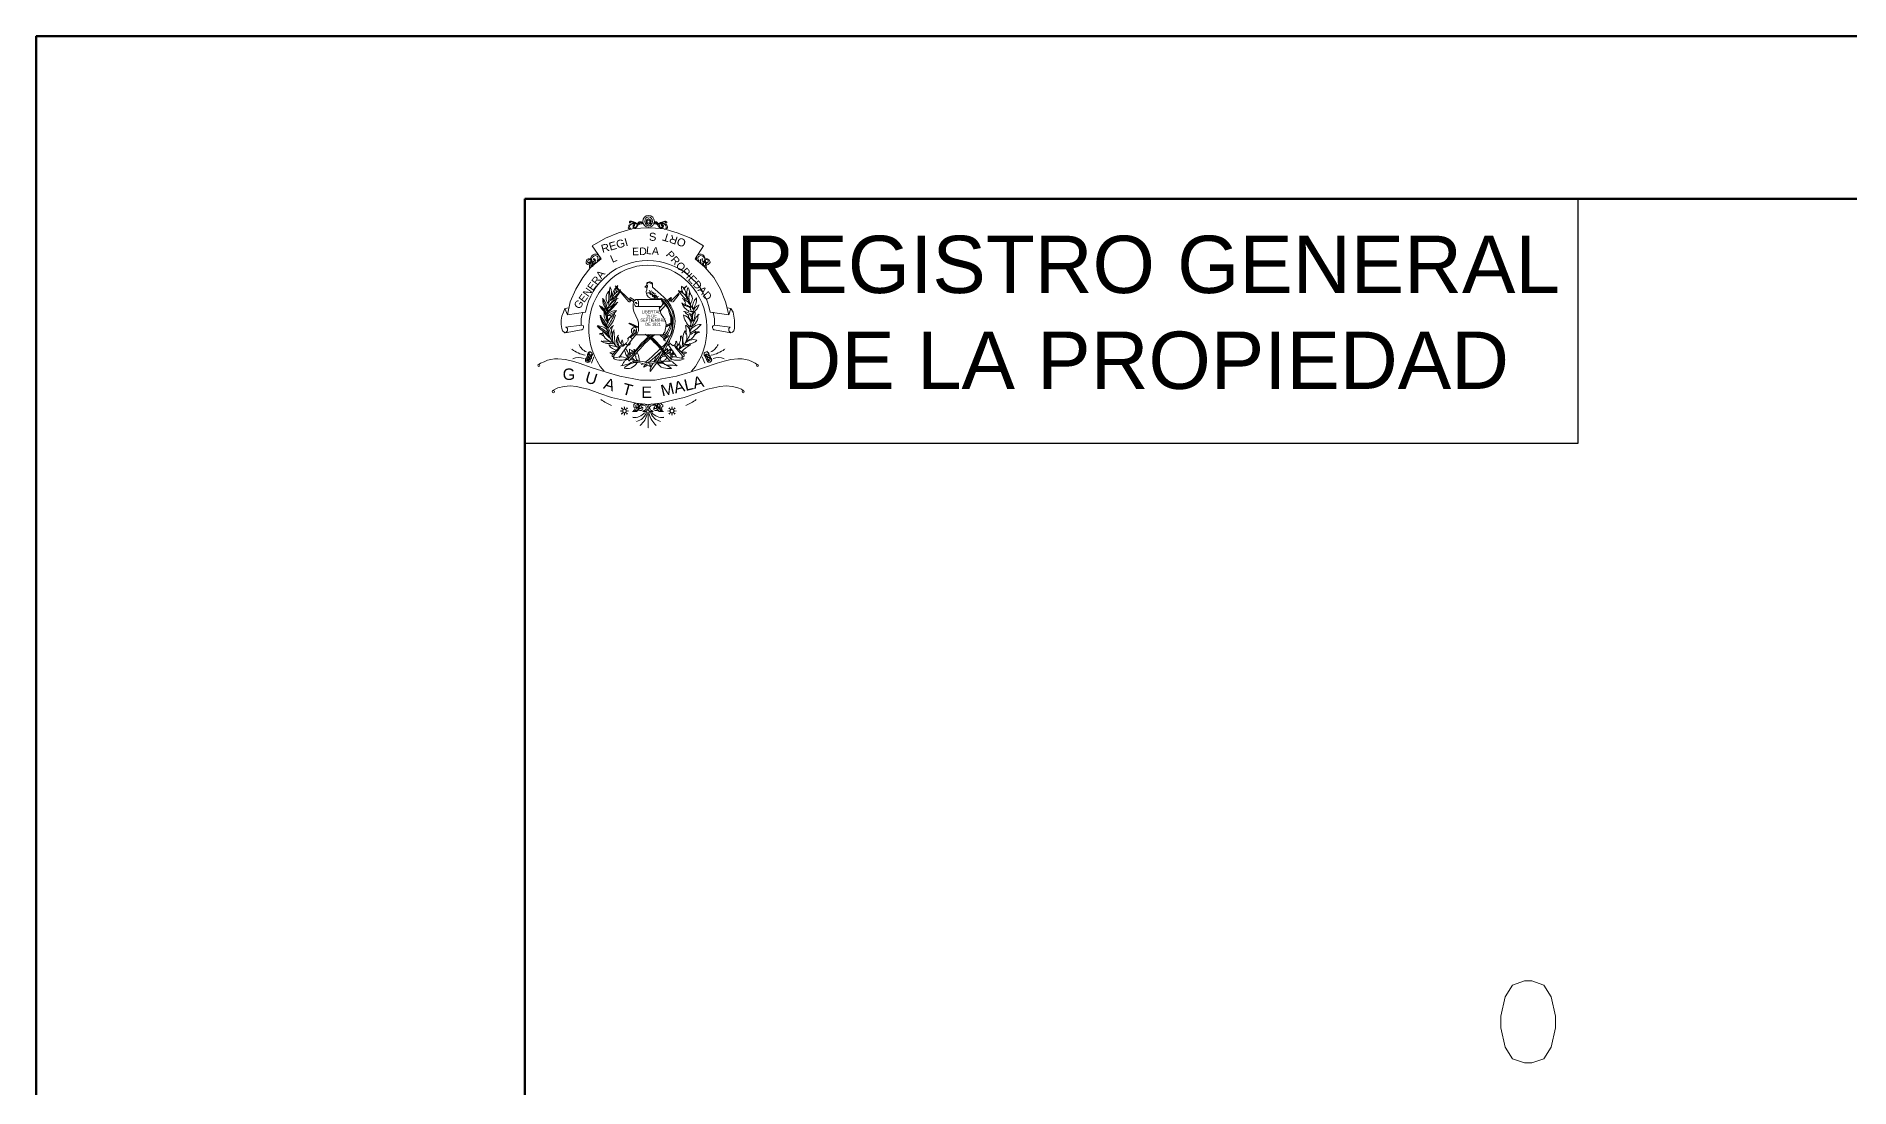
# Model space of a CAD drawing. Header units: millimetres. Extents: x 2402 to 2489, y 1845 to 1977.
# Drawn here: x 2402.28 to 2446.82, y 1950.76 to 1976.6 of the extents above; entities that cross this region are included whole.
import ezdxf

# ---------------------------------------------------------------- set-up
doc = ezdxf.new("R2010")
doc.units = ezdxf.units.MM
for name, color, linetype in [('PDF_0', 7, 'Continuous'), ('PDF_CVL_PUNTO_NUM', 7, 'Continuous'), ('PDF_FORMATO', 7, 'Continuous'), ('PDF_Text', 7, 'Continuous')]:
    doc.layers.add(name, color=color, linetype=linetype)
doc.styles.add('PDF Arial-BoldMT', font='arial.ttf')
doc.styles.add('PDF ArialMT', font='arial.ttf')
doc.styles.add('PDF TimesNewRomanPS-BoldMT', font='arial.ttf')

msp = doc.modelspace()

# ---------------------------------------------------------------- hatches: boundary and pattern name
at = {"layer": 'PDF_0', "transparency": 33554559}
for points in [[(2415.853, 1968.635), (2415.836, 1968.652), (2415.819, 1968.669), (2415.802, 1968.652), (2415.785, 1968.635), (2415.802, 1968.618), (2415.819, 1968.601), (2415.836, 1968.618)], [(2415.887, 1968.703), (2415.87, 1968.72), (2415.853, 1968.737), (2415.836, 1968.72), (2415.819, 1968.703), (2415.836, 1968.686), (2415.853, 1968.669), (2415.87, 1968.686)], [(2415.904, 1968.77), (2415.887, 1968.787), (2415.87, 1968.804), (2415.853, 1968.787), (2415.836, 1968.77), (2415.853, 1968.753), (2415.87, 1968.737), (2415.887, 1968.753)], [(2418.767, 1968.77), (2418.75, 1968.787), (2418.734, 1968.804), (2418.717, 1968.787), (2418.7, 1968.77), (2418.717, 1968.753), (2418.734, 1968.737), (2418.75, 1968.753)], [(2418.801, 1968.703), (2418.784, 1968.72), (2418.767, 1968.737), (2418.75, 1968.72), (2418.734, 1968.703), (2418.75, 1968.686), (2418.767, 1968.669), (2418.784, 1968.686)], [(2418.835, 1968.635), (2418.818, 1968.652), (2418.801, 1968.669), (2418.784, 1968.652), (2418.767, 1968.635), (2418.784, 1968.618), (2418.801, 1968.601), (2418.818, 1968.618)]]:
    msp.add_hatch(color=256, dxfattribs=at).paths.add_polyline_path(points)

# ---------------------------------------------------------------- linework, layer by layer
at = {"layer": 'PDF_0', "lineweight": 100}
for points in [[(2402.282, 1844.644), (2402.282, 1976.598), (2488.659, 1976.598), (2488.659, 1844.644), (2402.282, 1844.644), (2488.659, 1844.644), (2488.659, 1976.598), (2402.282, 1976.598)], [(2414.277, 1972.6), (2414.277, 1848.642), (2484.66, 1848.642), (2484.66, 1972.6)]]:
    msp.add_lwpolyline(points, close=True, dxfattribs=at)
at = {"layer": 'PDF_0', "lineweight": 9}
msp.add_lwpolyline([(2418.835, 1969.821), (2419.293, 1969.753), (2419.208, 1970.075), (2419.089, 1970.38), (2418.92, 1970.668), (2418.7, 1970.922), (2418.462, 1971.126), (2418.666, 1971.447), (2418.361, 1971.634), (2418.022, 1971.769), (2417.666, 1971.871), (2417.31, 1971.888), (2416.938, 1971.871), (2416.582, 1971.769), (2416.26, 1971.634), (2415.938, 1971.447), (2416.158, 1971.126), (2415.904, 1970.922), (2415.701, 1970.668), (2415.531, 1970.38), (2415.396, 1970.075), (2415.328, 1969.753), (2415.768, 1969.821, -0.825154)], format="xyb", close=True, dxfattribs=at)
for points in [[(2416.988, 1971.888), (2417.022, 1971.922), (2417.039, 1971.973), (2417.056, 1972.007), (2417.09, 1972.04), (2417.107, 1972.04), (2417.141, 1972.04), (2417.158, 1972.024), (2417.158, 1972.007), (2417.158, 1971.99), (2417.124, 1971.99), (2417.09, 1971.973), (2417.005, 1971.99), (2416.954, 1971.99), (2416.921, 1971.99), (2416.87, 1971.956), (2416.853, 1971.922), (2416.87, 1971.871), (2416.887, 1971.854), (2416.904, 1971.854), (2416.87, 1971.854), (2416.836, 1971.871), (2416.819, 1971.888), (2416.836, 1971.922), (2416.836, 1971.956), (2416.87, 1971.973), (2416.921, 1972.007), (2416.988, 1972.007), (2417.039, 1971.99), (2417.107, 1971.99), (2417.141, 1971.99), (2417.158, 1972.007), (2417.141, 1972.024), (2417.124, 1972.024), (2417.09, 1972.007), (2417.056, 1971.956), (2417.022, 1971.905), (2417.005, 1971.871), (2416.971, 1971.871), (2416.938, 1971.888), (2416.938, 1971.922), (2416.938, 1971.939), (2416.938, 1971.956), (2416.954, 1971.956), (2416.971, 1971.973), (2416.971, 1971.956), (2416.971, 1971.939), (2416.954, 1971.939), (2416.954, 1971.922), (2416.954, 1971.905), (2416.971, 1971.888)], [(2417.615, 1971.888), (2417.598, 1971.922), (2417.581, 1971.973), (2417.547, 1972.007), (2417.514, 1972.04), (2417.497, 1972.04), (2417.48, 1972.04), (2417.463, 1972.024), (2417.446, 1972.007), (2417.463, 1971.99), (2417.48, 1971.99), (2417.531, 1971.973), (2417.615, 1971.99), (2417.649, 1971.99), (2417.7, 1971.99), (2417.734, 1971.956), (2417.751, 1971.922), (2417.751, 1971.871), (2417.734, 1971.854), (2417.7, 1971.854), (2417.734, 1971.854), (2417.768, 1971.871), (2417.785, 1971.888), (2417.785, 1971.922), (2417.768, 1971.956), (2417.751, 1971.973), (2417.683, 1972.007), (2417.632, 1972.007), (2417.564, 1971.99), (2417.497, 1971.99), (2417.48, 1971.99), (2417.463, 1972.007), (2417.463, 1972.024), (2417.48, 1972.024), (2417.497, 1972.024), (2417.514, 1972.007), (2417.547, 1971.956), (2417.581, 1971.905), (2417.615, 1971.871), (2417.649, 1971.871), (2417.666, 1971.888), (2417.683, 1971.922), (2417.683, 1971.939), (2417.666, 1971.956), (2417.649, 1971.973), (2417.632, 1971.956), (2417.649, 1971.939), (2417.666, 1971.939), (2417.666, 1971.922), (2417.649, 1971.905), (2417.632, 1971.888)], [(2416.056, 1971.075), (2416.09, 1971.092), (2416.124, 1971.126), (2416.124, 1971.176), (2416.107, 1971.21), (2416.073, 1971.227), (2416.04, 1971.244), (2415.989, 1971.244), (2415.955, 1971.227), (2415.921, 1971.193), (2415.904, 1971.159), (2415.887, 1971.075), (2415.887, 1971.058), (2415.87, 1971.041), (2415.853, 1971.041), (2415.836, 1971.041), (2415.819, 1971.058), (2415.836, 1971.092), (2415.87, 1971.109), (2415.887, 1971.109), (2415.87, 1971.109), (2415.87, 1971.126), (2415.853, 1971.126), (2415.836, 1971.126), (2415.802, 1971.109), (2415.785, 1971.058), (2415.785, 1971.041), (2415.785, 1971.024), (2415.802, 1971.007), (2415.819, 1970.99), (2415.87, 1971.007), (2415.904, 1971.041), (2415.921, 1971.075), (2415.921, 1971.126), (2415.938, 1971.159), (2415.972, 1971.193), (2416.006, 1971.21), (2416.056, 1971.193), (2416.073, 1971.176), (2416.073, 1971.159), (2416.073, 1971.126), (2416.073, 1971.092)], [(2418.564, 1971.075), (2418.513, 1971.092), (2418.496, 1971.126), (2418.496, 1971.176), (2418.513, 1971.21), (2418.547, 1971.227), (2418.581, 1971.244), (2418.615, 1971.244), (2418.649, 1971.227), (2418.683, 1971.193), (2418.7, 1971.159), (2418.717, 1971.075), (2418.717, 1971.058), (2418.734, 1971.041), (2418.75, 1971.041), (2418.767, 1971.041), (2418.784, 1971.058), (2418.784, 1971.092), (2418.75, 1971.109), (2418.734, 1971.109), (2418.734, 1971.126), (2418.75, 1971.126), (2418.767, 1971.126), (2418.801, 1971.109), (2418.835, 1971.058), (2418.835, 1971.041), (2418.818, 1971.024), (2418.801, 1971.007), (2418.784, 1970.99), (2418.75, 1971.007), (2418.717, 1971.041), (2418.7, 1971.075), (2418.7, 1971.126), (2418.683, 1971.159), (2418.649, 1971.193), (2418.598, 1971.21), (2418.564, 1971.193), (2418.547, 1971.176), (2418.53, 1971.159), (2418.53, 1971.126), (2418.547, 1971.092)], [(2417.276, 1970.482), (2417.226, 1970.431), (2417.276, 1970.431), (2417.293, 1970.431), (2417.293, 1970.465)], [(2417.615, 1969.262), (2416.988, 1969.262)], [(2417.175, 1967.381), (2417.226, 1967.381), (2417.259, 1967.381), (2417.293, 1967.415), (2417.31, 1967.449), (2417.293, 1967.5), (2417.276, 1967.534), (2417.243, 1967.551), (2417.209, 1967.567), (2417.175, 1967.551), (2417.124, 1967.551), (2417.073, 1967.5), (2417.039, 1967.483), (2417.022, 1967.483), (2417.005, 1967.5), (2417.005, 1967.517), (2417.005, 1967.534), (2417.039, 1967.551), (2417.056, 1967.534), (2417.073, 1967.534), (2417.073, 1967.551), (2417.056, 1967.567), (2417.022, 1967.584), (2416.971, 1967.567), (2416.954, 1967.551), (2416.954, 1967.534), (2416.954, 1967.5), (2416.954, 1967.483), (2417.005, 1967.466), (2417.039, 1967.466), (2417.073, 1967.483), (2417.107, 1967.517), (2417.158, 1967.534), (2417.192, 1967.534), (2417.243, 1967.517), (2417.259, 1967.483), (2417.259, 1967.449), (2417.259, 1967.432), (2417.226, 1967.398), (2417.209, 1967.398)], [(2417.429, 1967.381), (2417.395, 1967.381), (2417.344, 1967.381), (2417.31, 1967.415), (2417.31, 1967.449), (2417.31, 1967.5), (2417.327, 1967.534), (2417.361, 1967.551), (2417.395, 1967.567), (2417.446, 1967.551), (2417.48, 1967.551), (2417.547, 1967.5), (2417.564, 1967.483), (2417.581, 1967.483), (2417.598, 1967.5), (2417.615, 1967.517), (2417.598, 1967.534), (2417.581, 1967.551), (2417.547, 1967.534), (2417.531, 1967.534), (2417.531, 1967.551), (2417.547, 1967.551), (2417.547, 1967.567), (2417.598, 1967.584), (2417.632, 1967.567), (2417.649, 1967.551), (2417.666, 1967.534), (2417.666, 1967.5), (2417.649, 1967.483), (2417.615, 1967.466), (2417.564, 1967.466), (2417.531, 1967.483), (2417.497, 1967.517), (2417.463, 1967.534), (2417.412, 1967.534), (2417.378, 1967.517), (2417.344, 1967.483), (2417.344, 1967.449), (2417.361, 1967.432), (2417.378, 1967.398), (2417.395, 1967.398)]]:
    msp.add_lwpolyline(points, close=True, dxfattribs=at)
for points in [[(2417.005, 1972.007), (2416.954, 1972.024), (2416.904, 1972.04), (2416.887, 1972.04), (2416.87, 1972.024), (2416.87, 1972.007), (2416.853, 1972.024), (2416.853, 1972.04), (2416.87, 1972.057), (2416.904, 1972.057), (2416.954, 1972.04), (2416.988, 1972.024), (2417.039, 1971.99)], [(2417.598, 1972.007), (2417.649, 1972.024), (2417.7, 1972.04), (2417.734, 1972.04), (2417.734, 1972.024), (2417.751, 1972.007), (2417.768, 1972.024), (2417.768, 1972.04), (2417.734, 1972.057), (2417.717, 1972.057), (2417.666, 1972.04), (2417.615, 1972.024), (2417.564, 1971.99)], [(2415.921, 1971.109), (2415.938, 1971.075), (2415.955, 1971.058), (2415.972, 1971.075), (2415.989, 1971.075), (2415.989, 1971.092), (2415.955, 1971.126), (2415.989, 1971.126), (2416.006, 1971.109), (2416.023, 1971.075), (2416.006, 1971.041), (2415.989, 1971.024), (2415.955, 1971.024), (2415.938, 1971.041), (2415.904, 1971.058), (2415.904, 1971.007), (2415.904, 1970.973), (2415.904, 1970.939), (2415.904, 1970.922), (2415.887, 1970.905), (2415.87, 1970.905), (2415.87, 1970.939), (2415.87, 1970.973), (2415.853, 1971.007), (2415.887, 1971.041)], [(2415.887, 1970.905), (2415.955, 1970.956), (2415.955, 1971.007), (2415.955, 1971.041)], [(2415.921, 1971.058), (2415.938, 1971.024), (2415.938, 1970.99), (2415.938, 1970.973), (2415.921, 1970.956), (2415.904, 1970.956), (2415.904, 1970.973)], [(2418.717, 1970.973), (2418.7, 1970.956), (2418.683, 1970.956), (2418.666, 1970.973), (2418.666, 1970.99), (2418.666, 1971.024), (2418.7, 1971.058), (2418.683, 1971.041), (2418.649, 1971.024), (2418.632, 1971.024), (2418.598, 1971.041), (2418.598, 1971.075), (2418.598, 1971.109), (2418.632, 1971.126), (2418.649, 1971.126), (2418.632, 1971.092), (2418.632, 1971.075), (2418.649, 1971.075), (2418.666, 1971.058), (2418.683, 1971.075), (2418.7, 1971.109)], [(2418.717, 1970.905), (2418.666, 1970.956), (2418.649, 1971.007), (2418.666, 1971.041)], [(2418.7, 1971.058), (2418.717, 1971.007), (2418.717, 1970.973), (2418.7, 1970.939), (2418.717, 1970.922), (2418.734, 1970.905), (2418.75, 1970.905), (2418.734, 1970.905), (2418.734, 1970.939), (2418.75, 1970.973), (2418.75, 1971.007), (2418.734, 1971.041)], [(2416.853, 1970.075), (2416.887, 1970.092), (2416.497, 1970.465), (2416.836, 1970.075)], [(2417.276, 1970.431), (2417.276, 1970.397), (2417.276, 1970.363), (2417.259, 1970.329), (2417.259, 1970.312), (2417.276, 1970.245), (2417.31, 1970.194), (2417.361, 1970.16), (2417.412, 1970.143), (2417.48, 1970.143), (2417.531, 1970.143)], [(2417.276, 1970.516), (2417.276, 1970.533), (2417.293, 1970.549), (2417.344, 1970.566), (2417.361, 1970.566), (2417.395, 1970.549), (2417.412, 1970.533), (2417.412, 1970.499)], [(2417.276, 1970.482), (2417.276, 1970.516), (2417.293, 1970.533), (2417.327, 1970.549), (2417.361, 1970.533), (2417.395, 1970.533), (2417.412, 1970.499), (2417.412, 1970.431), (2417.615, 1970.261), (2417.7, 1970.177), (2417.802, 1970.075), (2417.869, 1969.973), (2417.92, 1969.855), (2417.954, 1969.719), (2417.971, 1969.601), (2417.954, 1969.465), (2417.92, 1969.33), (2417.886, 1969.211), (2417.819, 1969.092), (2417.7, 1968.855)], [(2417.327, 1970.499), (2417.327, 1970.499)], [(2418.09, 1970.312), (2418.124, 1970.346)], [(2418.174, 1970.397), (2418.259, 1970.465), (2418.174, 1970.38)], [(2415.277, 1969.313), (2415.667, 1969.38), (2415.684, 1969.38), (2415.701, 1969.397), (2415.718, 1969.431), (2415.718, 1969.465), (2415.718, 1969.482), (2415.684, 1969.499), (2415.277, 1969.448), (2415.311, 1969.431), (2415.328, 1969.414), (2415.328, 1969.397), (2415.328, 1969.363), (2415.311, 1969.347), (2415.294, 1969.33), (2415.26, 1969.313), (2415.243, 1969.33), (2415.209, 1969.363), (2415.192, 1969.414), (2415.175, 1969.516), (2415.175, 1969.618), (2415.192, 1969.719), (2415.226, 1969.821), (2415.26, 1969.906), (2415.328, 1969.753)], [(2415.26, 1969.906), (2415.362, 1969.923)], [(2416.971, 1970.109), (2416.87, 1970.177), (2416.853, 1970.143), (2416.954, 1970.075)], [(2416.87, 1970.109), (2416.87, 1970.126)], [(2416.887, 1970.092), (2416.887, 1970.109)], [(2417.039, 1970.024), (2417.022, 1970.041), (2417.022, 1970.058), (2417.005, 1970.058), (2416.988, 1970.058), (2416.988, 1970.041), (2416.971, 1970.007), (2416.988, 1969.973), (2417.005, 1969.956), (2417.039, 1969.956), (2417.073, 1969.973), (2417.073, 1970.007), (2417.073, 1970.041), (2417.073, 1970.075), (2417.056, 1970.109), (2417.039, 1970.126), (2417.005, 1970.126), (2416.988, 1970.109), (2416.954, 1970.092), (2416.938, 1970.024), (2416.938, 1969.973), (2416.938, 1969.906), (2416.954, 1969.838), (2417.056, 1969.618), (2417.073, 1969.55), (2417.073, 1969.482), (2417.073, 1969.431), (2417.073, 1969.363), (2417.039, 1969.296), (2417.022, 1969.279), (2417.005, 1969.262), (2416.971, 1969.262), (2416.938, 1969.279), (2416.921, 1969.296), (2416.904, 1969.33), (2416.904, 1969.363), (2416.904, 1969.397), (2416.921, 1969.414), (2416.938, 1969.431), (2416.971, 1969.448), (2417.005, 1969.431), (2417.022, 1969.397), (2417.022, 1969.363), (2417.022, 1969.33), (2417.005, 1969.313), (2416.988, 1969.296), (2416.971, 1969.296), (2416.954, 1969.313), (2416.938, 1969.347), (2416.954, 1969.363), (2416.954, 1969.38), (2416.971, 1969.38), (2416.988, 1969.363), (2416.988, 1969.33)], [(2417.022, 1970.126), (2417.598, 1970.126), (2417.632, 1970.126), (2417.649, 1970.092), (2417.666, 1970.075), (2417.666, 1970.041), (2417.649, 1969.973), (2417.632, 1969.956), (2417.615, 1969.956), (2417.022, 1969.956)], [(2417.581, 1969.906), (2417.7, 1970.041)], [(2417.581, 1969.956), (2417.598, 1969.855), (2417.632, 1969.77), (2417.683, 1969.685), (2417.734, 1969.601), (2417.751, 1969.516), (2417.734, 1969.414), (2417.717, 1969.33), (2417.683, 1969.296), (2417.666, 1969.262), (2417.649, 1969.262), (2417.632, 1969.262), (2417.615, 1969.262)], [(2417.598, 1969.838), (2417.734, 1969.99)], [(2417.615, 1970.16), (2417.7, 1970.126), (2417.768, 1970.058), (2417.819, 1969.99), (2417.869, 1969.906), (2417.903, 1969.838), (2417.92, 1969.736), (2417.92, 1969.651), (2417.92, 1969.567), (2417.903, 1969.38), (2417.886, 1969.296), (2417.836, 1969.211), (2417.768, 1969.058), (2417.666, 1968.906)], [(2417.649, 1970.109), (2417.751, 1970.007), (2417.819, 1969.889), (2417.852, 1969.838), (2417.869, 1969.77), (2417.886, 1969.635), (2417.886, 1969.499), (2417.869, 1969.431), (2417.836, 1969.363), (2417.802, 1969.296), (2417.768, 1969.245), (2417.683, 1969.126), (2417.819, 1969.245)], [(2417.649, 1970.075), (2417.7, 1970.041), (2417.734, 1969.99), (2417.802, 1969.906), (2417.836, 1969.787), (2417.852, 1969.736), (2417.869, 1969.685), (2417.869, 1969.567), (2417.852, 1969.499), (2417.836, 1969.448), (2417.785, 1969.347), (2417.751, 1969.296), (2417.717, 1969.262)], [(2417.785, 1970.109), (2417.869, 1970.177), (2417.886, 1970.16), (2417.802, 1970.075)], [(2417.869, 1970.092), (2417.852, 1970.126)], [(2417.886, 1970.075), (2417.869, 1970.092), (2418.073, 1970.295)], [(2417.886, 1970.109), (2417.869, 1970.143)], [(2418.073, 1970.261), (2417.92, 1970.075)], [(2418.141, 1970.329), (2418.107, 1970.312)], [(2418.327, 1970.007), (2418.31, 1970.194), (2418.327, 1970.329)], [(2419.343, 1969.313), (2418.937, 1969.38), (2418.92, 1969.38), (2418.903, 1969.397), (2418.886, 1969.431), (2418.886, 1969.465), (2418.903, 1969.482), (2418.937, 1969.499), (2419.327, 1969.448), (2419.31, 1969.431), (2419.293, 1969.414), (2419.293, 1969.397), (2419.293, 1969.363), (2419.31, 1969.347), (2419.327, 1969.33), (2419.343, 1969.313), (2419.377, 1969.33), (2419.411, 1969.363), (2419.428, 1969.414), (2419.428, 1969.516), (2419.428, 1969.618), (2419.411, 1969.719), (2419.394, 1969.821), (2419.343, 1969.906), (2419.293, 1969.753)], [(2419.343, 1969.906), (2419.259, 1969.923)], [(2415.667, 1969.499), (2415.667, 1969.651), (2415.684, 1969.736), (2415.701, 1969.821)], [(2416.971, 1969.448), (2417.073, 1969.448)], [(2418.327, 1969.363), (2418.344, 1969.499)], [(2418.937, 1969.499), (2418.937, 1969.651), (2418.92, 1969.736), (2418.903, 1969.821)], [(2416.497, 1968.991), (2416.463, 1969.38)], [(2416.599, 1968.703), (2416.819, 1969.025), (2416.921, 1969.16), (2417.005, 1969.262)], [(2416.785, 1969.075), (2416.7, 1968.991)], [(2416.802, 1969.008), (2416.751, 1969.042)], [(2416.802, 1969.16), (2416.921, 1969.279)], [(2416.921, 1969.16), (2416.853, 1969.211)], [(2416.87, 1969.194), (2416.954, 1969.262)], [(2417.7, 1969.16), (2417.598, 1969.262)], [(2417.734, 1969.194), (2417.649, 1969.262)], [(2417.751, 1969.228), (2417.683, 1969.279)], [(2417.734, 1969.109), (2417.7, 1969.143)], [(2417.785, 1969.194), (2417.768, 1969.211)], [(2418.005, 1968.72), (2417.802, 1969.025), (2417.785, 1969.025)], [(2417.802, 1969.008), (2417.852, 1969.042)], [(2417.819, 1969.075), (2417.92, 1968.991)], [(2418.141, 1968.703), (2418.191, 1968.737), (2418.191, 1968.77), (2417.971, 1968.991), (2417.937, 1968.991), (2417.903, 1969.008)], [(2418.174, 1969.008), (2418.208, 1969.025)], [(2414.599, 1968.516), (2414.667, 1968.567), (2414.752, 1968.601), (2414.837, 1968.635), (2414.921, 1968.652), (2415.006, 1968.669), (2415.091, 1968.669), (2415.277, 1968.652), (2415.447, 1968.618), (2415.616, 1968.567), (2415.938, 1968.449), (2416.277, 1968.347), (2416.616, 1968.245), (2416.954, 1968.177), (2417.124, 1968.144), (2417.31, 1968.144), (2417.48, 1968.144), (2417.649, 1968.177), (2418.005, 1968.245), (2418.344, 1968.347), (2418.666, 1968.449), (2419.005, 1968.567), (2419.174, 1968.618), (2419.343, 1968.652), (2419.513, 1968.669), (2419.615, 1968.669), (2419.699, 1968.652), (2419.784, 1968.635), (2419.869, 1968.601), (2419.937, 1968.567), (2420.004, 1968.516)], [(2415.413, 1968.923), (2415.413, 1968.923)], [(2415.836, 1968.601), (2415.921, 1968.787)], [(2415.921, 1968.567), (2415.972, 1968.72)], [(2416.633, 1968.957), (2416.463, 1968.753), (2416.463, 1968.703), (2416.48, 1968.686)], [(2417.209, 1968.55), (2417.141, 1968.533), (2417.175, 1968.55)], [(2417.598, 1968.906), (2417.412, 1968.737), (2417.327, 1968.652), (2417.226, 1968.584)], [(2417.259, 1968.567), (2417.361, 1968.618), (2417.463, 1968.703), (2417.632, 1968.855), (2417.564, 1968.72), (2417.463, 1968.601)], [(2417.547, 1968.567), (2417.649, 1968.567), (2417.734, 1968.533), (2417.819, 1968.482), (2417.886, 1968.432), (2417.785, 1968.432), (2417.683, 1968.449), (2417.632, 1968.465), (2417.598, 1968.499), (2417.564, 1968.533), (2417.547, 1968.55), (2417.514, 1968.567), (2417.361, 1968.364), (2417.361, 1968.381), (2417.361, 1968.415), (2417.378, 1968.465), (2417.429, 1968.567), (2417.429, 1968.55)], [(2417.446, 1968.601), (2417.48, 1968.669), (2417.514, 1968.737), (2417.564, 1968.787), (2417.632, 1968.838)], [(2417.666, 1968.821), (2417.531, 1968.601)], [(2417.598, 1968.618), (2417.615, 1968.669), (2417.615, 1968.686), (2417.632, 1968.703), (2417.683, 1968.737), (2417.734, 1968.737)], [(2417.7, 1968.737), (2417.666, 1968.737), (2417.632, 1968.77)], [(2417.632, 1968.601), (2417.717, 1968.635), (2417.751, 1968.669), (2417.768, 1968.72)], [(2417.7, 1968.77), (2417.683, 1968.787), (2417.649, 1968.787)], [(2418.022, 1968.499), (2417.937, 1968.567), (2417.903, 1968.601), (2417.852, 1968.618), (2417.802, 1968.618), (2417.751, 1968.618), (2417.649, 1968.601), (2417.683, 1968.567), (2417.717, 1968.533), (2417.768, 1968.516), (2417.819, 1968.516), (2417.92, 1968.516), (2418.005, 1968.499)], [(2417.869, 1968.669), (2417.954, 1968.635), (2418.022, 1968.635), (2418.107, 1968.635), (2418.191, 1968.669), (2418.039, 1968.703), (2417.971, 1968.72), (2417.886, 1968.72)], [(2417.971, 1968.957), (2418.141, 1968.753), (2418.141, 1968.703), (2418.124, 1968.686)], [(2418.7, 1968.567), (2418.632, 1968.72)], [(2418.767, 1968.601), (2418.683, 1968.787)], [(2419.208, 1968.923), (2419.208, 1968.923)], [(2417.192, 1968.465), (2417.243, 1968.533)], [(2417.378, 1968.482), (2417.344, 1968.533)], [(2414.955, 1967.889), (2415.023, 1967.923), (2415.091, 1967.957), (2415.243, 1967.991), (2415.396, 1968.008), (2415.548, 1967.991), (2415.684, 1967.957), (2415.836, 1967.923), (2416.124, 1967.822), (2416.412, 1967.72), (2416.7, 1967.652), (2417.005, 1967.584), (2417.158, 1967.567), (2417.31, 1967.551), (2417.463, 1967.567), (2417.615, 1967.584), (2417.903, 1967.652), (2418.191, 1967.72), (2418.479, 1967.822), (2418.767, 1967.923), (2418.92, 1967.957), (2419.072, 1967.991), (2419.225, 1968.008), (2419.377, 1967.991), (2419.513, 1967.957), (2419.598, 1967.923), (2419.648, 1967.889)], [(2417.107, 1967.517), (2417.09, 1967.466), (2417.09, 1967.449), (2417.107, 1967.449), (2417.141, 1967.449), (2417.141, 1967.5), (2417.175, 1967.466), (2417.175, 1967.449), (2417.158, 1967.415), (2417.141, 1967.398), (2417.107, 1967.398), (2417.073, 1967.415), (2417.073, 1967.449), (2417.056, 1967.466), (2417.022, 1967.449), (2417.005, 1967.415), (2416.988, 1967.398), (2416.971, 1967.381), (2416.938, 1967.381), (2416.921, 1967.381), (2416.938, 1967.381), (2416.954, 1967.398), (2416.971, 1967.432), (2416.988, 1967.466), (2417.022, 1967.483)], [(2416.921, 1967.246), (2416.921, 1967.246)], [(2416.954, 1967.381), (2417.022, 1967.381), (2417.056, 1967.398), (2417.09, 1967.432)], [(2417.073, 1967.466), (2417.056, 1967.432), (2417.039, 1967.398), (2417.022, 1967.381), (2417.005, 1967.381), (2417.005, 1967.398), (2417.005, 1967.415)], [(2417.31, 1966.974), (2417.31, 1967.33)], [(2417.615, 1967.415), (2417.615, 1967.398), (2417.598, 1967.381), (2417.581, 1967.381), (2417.564, 1967.398), (2417.547, 1967.432), (2417.547, 1967.466), (2417.547, 1967.449), (2417.531, 1967.415), (2417.514, 1967.398), (2417.48, 1967.398), (2417.446, 1967.415), (2417.446, 1967.449), (2417.446, 1967.466), (2417.463, 1967.5), (2417.463, 1967.449), (2417.48, 1967.449), (2417.497, 1967.449), (2417.514, 1967.449), (2417.514, 1967.466), (2417.497, 1967.517)], [(2417.666, 1967.381), (2417.581, 1967.381), (2417.547, 1967.398), (2417.531, 1967.432)], [(2417.547, 1967.466), (2417.581, 1967.449), (2417.615, 1967.415), (2417.632, 1967.398), (2417.649, 1967.381), (2417.666, 1967.381), (2417.683, 1967.381), (2417.666, 1967.381), (2417.649, 1967.398), (2417.649, 1967.432), (2417.615, 1967.466), (2417.581, 1967.483)], [(2417.683, 1967.246), (2417.683, 1967.246)], [(2417.005, 1967.144), (2417.005, 1967.144)], [(2417.09, 1967.042), (2417.09, 1967.042)], [(2417.31, 1966.958), (2417.31, 1966.958)], [(2417.514, 1967.042), (2417.514, 1967.042)], [(2417.598, 1967.144), (2417.598, 1967.144)]]:
    msp.add_lwpolyline(points, dxfattribs=at)
for points in [[(2417.293, 1972.028, 0.047248), (2417.248, 1972.039, 0.047248), (2417.293, 1972.053)], [(2417.259, 1972, 0.047269), (2417.284, 1972.039, 0.047269), (2417.259, 1972.081)], [(2417.344, 1972.053, 0.047248), (2417.389, 1972.042, 0.047248), (2417.344, 1972.028)], [(2417.379, 1972.081, 0.047269), (2417.354, 1972.041, 0.047269), (2417.379, 1972)], [(2416.568, 1970.471, 0.033035), (2416.534, 1970.444, 0.207569), (2416.429, 1970.2)], [(2417.398, 1970.321, 0.390544), (2417.451, 1970.297, 0.893592), (2417.493, 1970.273)], [(2418.224, 1970.037, 0.235743), (2418.143, 1970.156, -0.086948), (2418.31, 1970.047)], [(2418.379, 1969.939, -0.180829), (2418.346, 1970.029, 0.200709), (2418.395, 1970.157, 0.165306), (2418.366, 1970.232)], [(2418.405, 1969.893, 0.207748), (2418.495, 1970.169, 0.234174), (2418.397, 1969.894)], [(2416.332, 1969.346, 0.249854), (2416.053, 1969.483, 0.127323), (2416.336, 1969.287)], [(2416.47, 1969.719, 0.006211), (2416.307, 1969.449, 0.103257), (2416.123, 1969.738)], [(2416.232, 1969.817, 0.284201), (2416.324, 1969.557, -0.052268), (2416.263, 1969.763)], [(2416.494, 1969.76, 0.317306), (2416.294, 1969.436, 0.152712), (2416.306, 1969.372)], [(2418.21, 1969.844, 0.538579), (2418.379, 1969.771, 0.141444), (2418.398, 1969.684)], [(2416.354, 1969.227, 0.035894), (2416.192, 1969.342, 0.345789), (2416.405, 1969.097)], [(2416.463, 1968.703), (2416.429, 1968.737), (2416.429, 1968.77), (2416.633, 1968.991), (2416.666, 1968.991), (2416.717, 1969.008, -0.165571), (2416.683, 1969.119)], [(2416.605, 1968.956, -0.224258), (2416.582, 1969.196, 0.26377), (2416.676, 1969.009)], [(2417.387, 1969.272, 0.079744), (2416.964, 1968.818, 0.1597), (2416.841, 1968.909)], [(2418.471, 1969.324, -0.116727), (2418.578, 1969.328, 0.170056), (2418.453, 1969.264)], [(2416.799, 1968.651, 0.172819), (2416.732, 1968.619, 0.146669), (2416.687, 1968.539)], [(2416.836, 1968.618), (2416.988, 1968.787), (2416.954, 1968.804), (2416.802, 1968.652, -0.010188), (2416.822, 1968.651)], [(2417.006, 1968.741, 0.139245), (2417.022, 1968.653, 0.135488), (2417.088, 1968.607, 0.174769), (2417.036, 1968.825)], [(2417.852, 1968.618), (2417.7, 1968.787), (2417.734, 1968.804), (2417.886, 1968.652, -0.360588), (2417.862, 1968.635)], [(2417.848, 1968.868, 0.106034), (2417.849, 1968.912, 0.09033), (2417.761, 1968.824)], [(2418.174, 1968.787, -0.057883), (2418.255, 1968.821, 0.201462), (2418.131, 1968.83)]]:
    msp.add_lwpolyline(points, format="xyb", dxfattribs=at)
for centre, radius in [((2417.319, 1972.049), 0.144), ((2414.625, 1968.508), 0.0254), ((2419.996, 1968.508), 0.0254), ((2414.981, 1967.864), 0.0254), ((2419.64, 1967.864), 0.0254)]:
    msp.add_circle(centre, radius, dxfattribs=at)
at = {"layer": 'PDF_0', "lineweight": 20}
for centre in [(2415.828, 1968.643), (2415.862, 1968.711), (2415.879, 1968.779), (2418.743, 1968.784), (2418.777, 1968.716), (2418.81, 1968.648)]:
    msp.add_circle(centre, 0.0593, dxfattribs=at)
at = {"layer": 'PDF_0', "lineweight": 9}
for centre, radius, start, end in [((2417.065, 1972.151), 0.246, 341.8969, 352.7093), ((2417.573, 1972.151), 0.246, 187.2906, 198.1031), ((2417.42, 1972.286), 0.246, 232.2907, 243.1088), ((2417.42, 1971.795), 0.246, 116.8912, 127.7093), ((2417.065, 1971.93), 0.246, 7.2907, 18.1031), ((2417.217, 1972.286), 0.246, 296.8912, 307.7093), ((2417.217, 1971.795), 0.246, 52.2907, 63.1088), ((2417.573, 1971.93), 0.246, 161.8969, 172.7094), ((2416.15, 1970.185), 0.229, 319.2413, 40.3027), ((2416.76, 1970.338), 0.398, 165.6134, 188.0201), ((2416.065, 1970.287), 0.347, 342.0754, 24.9778), ((2416.285, 1970.439), 0.347, 286.6055, 343.434), ((2415.777, 1970.982), 1.059, 305.0291, 322.1192), ((2416.794, 1969.982), 0.415, 115.7525, 163.4774), ((2416.946, 1970.168), 0.483, 145.7281, 169.3314), ((2415.912, 1970.524), 0.653, 340.0891, 349.6982), ((2415.912, 1970.524), 0.653, 350.4435, 355.1303), ((2416.279, 1970.441), 0.354, 346.4034, 348.2357), ((2416.784, 1970.003), 0.392, 112.1881, 113.7541), ((2417.37, 1970.372), 0.0424, 210.2645, 319.5485), ((2417.996, 1970.067), 0.28, 14.3266, 79.9756), ((2418.623, 1970.643), 0.635, 207.0101, 230.7889), ((2418.556, 1970.473), 0.432, 182.9061, 205.5826), ((2417.996, 1970.253), 0.246, 358.7148, 57.4869), ((2418.827, 1970.27), 0.568, 164.4654, 188.3275), ((2418.013, 1970.287), 0.313, 333.5227, 26.8179), ((2418.471, 1970.338), 0.144, 179.864, 219.4711), ((2416.065, 1969.762), 0.212, 2.2978, 79.7263), ((2416.455, 1970.117), 0.364, 202.2353, 241.4432), ((2416.658, 1970.338), 0.635, 215.6037, 233.4402), ((2415.963, 1969.914), 0.33, 348.3654, 47.1809), ((2416.607, 1970.134), 0.415, 175.9286, 223.8472), ((2415.133, 1969.626), 1.177, 12.59, 25.6209), ((2416.489, 1970.168), 0.212, 139.444, 220.556), ((2417.166, 1969.169), 1.076, 124.0755, 145.6452), ((2415.726, 1970.609), 0.991, 305.0964, 325.9523), ((2416.133, 1970.304), 0.432, 292.4007, 341.6205), ((2416.929, 1969.541), 0.72, 122.3974, 149.8824), ((2416.641, 1969.829), 0.33, 102.3812, 173.1779), ((2414.455, 1970.219), 1.889, 353.0072, 3.2685), ((2416.861, 1970.1), 0.0254, 220.9617, 289.7128), ((2417.319, 1970.185), 0.11, 69.8376, 110.1624), ((2417.387, 1970.287), 0.0423, 185.5262, 280.4524), ((2417.403, 1970.304), 0.0424, 170.1241, 322.193), ((2417.437, 1970.253), 0.0254, 180.0157, 305.368), ((2417.437, 1970.219), 0.0254, 162.3974, 291.0048), ((2417.471, 1970.236), 0.0424, 227.6314, 290.9197), ((2417.471, 1970.236), 0.0254, 215.587, 318.3054), ((2417.488, 1970.27), 0.0423, 214.4574, 308.5181), ((2417.488, 1970.185), 0.0254, 171.5621, 260.1427), ((2417.488, 1970.202), 0.0254, 222.9812, 310.5186), ((2417.539, 1970.236), 0.0424, 177.7394, 310.1521), ((2417.59, 1970.219), 0.0762, 213.0963, 284.2788), ((2417.116, 1969.541), 0.792, 310.6096, 49.3904), ((2417.912, 1970.1), 0.0254, 250.2872, 319.0383), ((2418.437, 1970.134), 0.313, 196.4909, 261.6935), ((2418.369, 1970.253), 0.313, 223.6357, 256.8048), ((2418.217, 1970.033), 0.11, 6.9313, 110.0309), ((2418.285, 1970.05), 0.0762, 187.6426, 234.041), ((2418.03, 1970.1), 0.246, 6.4017, 40.0862), ((2418.369, 1970.151), 0.195, 234.046, 265.3654), ((2418.454, 1970.185), 0.178, 177.4477, 206.6781), ((2418.268, 1969.863), 0.0932, 28.4204, 76.8015), ((2418.183, 1969.914), 0.178, 4.234, 47.6477), ((2418.081, 1969.762), 0.296, 16.4884, 28.423), ((2418.64, 1969.762), 0.246, 109.0672, 163.5741), ((2418.285, 1970.067), 0.28, 297.1563, 343.857), ((2415.455, 1968.253), 1.364, 50.0613, 63.3511), ((2417.556, 1970.439), 1.601, 207.3334, 218.6014), ((2416.455, 1969.711), 0.313, 174.2982, 242.227), ((2415.896, 1969.541), 0.432, 3.6744, 41.171), ((2416.522, 1969.558), 0.297, 87.2315, 141.8888), ((2416.353, 1969.914), 0.178, 251.8169, 336.9949), ((2417.623, 1967.373), 2.702, 114.1848, 119.1794), ((2416.472, 1969.694), 0.161, 164.6462, 193.5294), ((2415.828, 1969.931), 0.703, 313.8344, 344.7846), ((2416.234, 1969.745), 0.161, 306.9259, 358.1274), ((2416.556, 1969.304), 0.212, 118.4699, 227.4235), ((2416.641, 1969.372), 0.229, 147.926, 204.8728), ((2415.761, 1967.274), 2.513, 60.2248, 64.7128), ((2415.335, 1966.896), 3.044, 57.0095, 60.3079), ((2416.675, 1968.847), 0.72, 57.6199, 76.0844), ((2418.589, 1967.73), 1.955, 111.5631, 115.2906), ((2418.942, 1967.261), 2.509, 115.2864, 118.2339), ((2419.15, 1967.116), 2.722, 118.026, 120.7755), ((2418.013, 1969.084), 0.771, 61.5839, 77.9446), ((2418.64, 1969.812), 0.466, 187.0701, 230.0762), ((2418.115, 1969.507), 0.246, 349.2158, 73.3458), ((2417.878, 1969.372), 0.364, 345.2448, 18.935), ((2418.115, 1969.304), 0.229, 351.4583, 57.4247), ((2418.369, 1969.863), 0.0762, 178.3684, 211.3002), ((2418.488, 1969.762), 0.195, 183.8891, 231.7944), ((2418.606, 1969.202), 0.313, 88.677, 154.1055), ((2417.98, 1970.067), 0.839, 294.7681, 318.521), ((2418.115, 1969.626), 0.263, 348.167, 27.7303), ((2418.454, 1969.524), 0.0932, 95.1627, 182.7421), ((2418.268, 1969.711), 0.263, 292.6995, 10.8037), ((2417.573, 1969.457), 0.805, 356.7099, 0.8015), ((2418.183, 1969.796), 0.212, 341.4712, 13.4907), ((2418.985, 1969.342), 0.606, 134.8197, 168.3509), ((2418.725, 1969.66), 0.33, 147.7666, 189.5965), ((2418.132, 1969.779), 0.33, 331.0336, 10.652), ((2415.946, 1969.169), 0.364, 203.0038, 244.7764), ((2416.048, 1969.05), 0.246, 46.0271, 75.8393), ((2416.167, 1969.202), 0.0932, 67.6809, 121.5878), ((2416.353, 1969.355), 0.313, 230.8539, 287.92), ((2416.251, 1968.779), 0.33, 54.2361, 105.1661), ((2416.895, 1969.88), 0.872, 221.5267, 233.7198), ((2416.472, 1970.083), 1.042, 258.414, 267.6494), ((2416.878, 1969.406), 0.551, 177.566, 234.0043), ((2415.049, 1962.786), 6.357, 75.991, 78.2669), ((2416.658, 1969.253), 0.398, 218.815, 251.7152), ((2416.641, 1969.304), 0.246, 154.1167, 209.4097), ((2416.827, 1969.202), 0.398, 152.5124, 200.6978), ((2416.743, 1969.118), 0.212, 141.4545, 225.9064), ((2416.709, 1969.202), 0.144, 165.6013, 199.2977), ((2416.844, 1969.05), 0.195, 153.0026, 185.9431), ((2416.641, 1969.067), 0.0932, 276.8641, 318.2382), ((2416.726, 1969.152), 0.0932, 321.5705, 12.3107), ((2416.827, 1969.05), 0.0424, 237.5187, 51.2618), ((2416.827, 1969.084), 0.0593, 257.1705, 300.345), ((2418.945, 1967.254), 2.516, 127.0019, 141.7624), ((2419.149, 1967.119), 2.719, 127.7262, 142.0861), ((2415.337, 1966.899), 3.041, 49.4688, 51.3698), ((2415.775, 1967.273), 2.492, 51.4074, 53.0046), ((2416.192, 1967.807), 1.842, 51.2245, 52.5634), ((2415.336, 1966.898), 3.041, 38.54, 48.3564), ((2415.76, 1967.254), 2.516, 38.2374, 50.0752), ((2416.184, 1967.796), 1.855, 33.4143, 49.428), ((2417.793, 1969.05), 0.0424, 249.9633, 302.4762), ((2417.793, 1969.084), 0.0593, 267.8291, 282.8326), ((2417.91, 1969.15), 0.0904, 214.1779, 218.5068), ((2417.996, 1969.067), 0.0932, 221.7618, 263.1359), ((2417.878, 1969.084), 0.11, 313.7641, 10.3778), ((2417.861, 1969.016), 0.161, 347.8345, 34.2255), ((2417.827, 1969.186), 0.28, 310.9023, 9.0526), ((2418.335, 1968.609), 0.398, 90.7374, 131.0863), ((2417.149, 1969.084), 0.941, 350.1462, 356.4726), ((2417.996, 1968.948), 0.11, 352.862, 40.5574), ((2417.81, 1969.084), 0.347, 338.2804, 27.0258), ((2418.827, 1968.169), 0.974, 120.0909, 135.2585), ((2418.505, 1969.169), 0.347, 146.92, 203.758), ((2418.251, 1968.948), 0.0932, 125.8484, 166.8288), ((2417.98, 1969.202), 0.28, 323.8002, 34.8595), ((2418.42, 1968.864), 0.28, 73.2364, 139.3237), ((2418.268, 1968.474), 0.551, 80.9808, 95.3308), ((2418.2, 1969.389), 0.28, 280.344, 352.1455), ((2418.064, 1969.338), 0.28, 314.8269, 342.626), ((2418.301, 1969.101), 0.0933, 277.8191, 306.7034), ((2418.301, 1969.338), 0.297, 273.0268, 313.2792), ((2417.692, 1970.523), 1.414, 296.5758, 303.528), ((2418.691, 1969.169), 0.364, 295.2236, 336.9962), ((2415.879, 1969.474), 0.72, 231.9935, 260.5961), ((2415.607, 1968.321), 0.381, 70.4466, 112.6002), ((2416.472, 1968.44), 0.72, 144.6673, 164.6624), ((2416.522, 1968.542), 0.313, 93.1054, 118.9507), ((2416.591, 1969.833), 1.046, 258.2961, 262.9482), ((2416.624, 1968.338), 0.381, 65.3527, 116.7188), ((2416.624, 1968.999), 0.364, 243.7314, 297.4664), ((2416.556, 1969.236), 0.737, 276.1371, 303.9902), ((2416.794, 1968.694), 0.263, 253.2063, 332.6503), ((2417.065, 1968.067), 0.517, 93.2998, 131.2439), ((2417.183, 1968.982), 0.466, 191.8319, 219.3266), ((2416.59, 1968.762), 0.229, 0.2299, 45.1602), ((2416.912, 1968.728), 0.11, 62.3611, 213.0124), ((2416.844, 1968.66), 0.0254, 188.3658, 267.6807), ((2416.912, 1968.728), 0.0762, 64.5813, 210.7904), ((2417.149, 1968.881), 0.296, 176.2646, 195.1779), ((2417.149, 1968.881), 0.296, 199.2944, 211.0729), ((2416.861, 1968.051), 0.601, 78.1624, 88.2512), ((2417.149, 1968.881), 0.297, 219.2874, 244.5393), ((2416.963, 1967.745), 0.839, 59.303, 91.8473), ((2417.048, 1967.864), 0.754, 64.7477, 97.531), ((2416.641, 1968.762), 0.347, 15.5616, 25.6792), ((2416.759, 1968.643), 0.331, 41.4463, 50.7159), ((2416.76, 1968.677), 0.245, 12.6998, 23.3041), ((2416.641, 1968.762), 0.347, 358.6769, 6.1178), ((2416.234, 1968.491), 0.805, 8.6634, 14.4399), ((2417.573, 1967.864), 0.754, 81.133, 110.4914), ((2417.607, 1967.847), 0.737, 84.5749, 110.0595), ((2417.607, 1969.05), 0.212, 300.301, 325.1794), ((2417.793, 1968.728), 0.11, 326.9876, 117.6389), ((2417.793, 1968.728), 0.0762, 329.2096, 115.4187), ((2417.641, 1968.898), 0.144, 334.5293, 10.1462), ((2417.929, 1968.813), 0.0932, 110.5457, 175.5166), ((2417.742, 1968.881), 0.178, 323.9152, 356.0138), ((2417.98, 1968.626), 0.161, 90.9565, 122.9639), ((2417.997, 1968.779), 0.0763, 139.8478, 173.1825), ((2418.166, 1968.44), 0.72, 15.3376, 35.3327), ((2418.742, 1969.474), 0.72, 279.4039, 308.0065), ((2419.03, 1968.321), 0.381, 67.3998, 109.5534), ((2416.641, 1968.542), 0.0424, 270.8998, 348.6574), ((2417.607, 1967.847), 0.737, 114.4983, 123.0628), ((2417.458, 1968.11), 0.482, 114.7327, 115.3251), ((2417.319, 1969.423), 2.109, 236.2228, 244.3756), ((2417.319, 1969.423), 2.109, 295.6244, 303.7772), ((2416.573, 1967.763), 0.382, 277.3005, 288.1052), ((2416.573, 1967.016), 0.382, 71.8948, 82.6995), ((2416.878, 1967.762), 0.381, 232.2904, 243.1005), ((2416.878, 1967.017), 0.381, 116.8995, 127.7096), ((2416.353, 1967.237), 0.381, 26.8954, 37.7069), ((2416.353, 1967.542), 0.381, 322.2931, 333.1046), ((2416.353, 1967.542), 0.381, 341.8945, 352.7084), ((2416.353, 1967.237), 0.381, 7.2916, 18.1055), ((2417.099, 1967.542), 0.381, 187.2916, 198.1055), ((2417.099, 1967.237), 0.381, 161.8945, 172.7084), ((2416.573, 1967.762), 0.381, 296.8995, 307.7096), ((2416.573, 1967.017), 0.381, 52.2904, 63.1005), ((2417.099, 1967.237), 0.381, 142.2931, 153.1046), ((2417.099, 1967.542), 0.381, 206.8954, 217.7069), ((2416.878, 1967.763), 0.382, 251.8948, 262.6995), ((2416.878, 1967.016), 0.382, 97.3005, 108.1052), ((2416.963, 1967.576), 0.347, 264.6974, 318.3574), ((2416.963, 1967.44), 0.313, 281.5632, 341.3607), ((2416.794, 1967.423), 0.5, 309.4731, 349.0856), ((2417.319, 1967.559), 0.212, 243.4337, 296.5663), ((2417.827, 1967.423), 0.5, 190.9144, 230.5269), ((2417.675, 1967.44), 0.313, 198.6393, 258.4368), ((2417.658, 1967.576), 0.347, 221.6426, 275.3026), ((2417.742, 1967.763), 0.382, 277.3005, 288.1052), ((2417.742, 1967.016), 0.382, 71.8948, 82.6995), ((2418.047, 1967.762), 0.381, 232.2904, 243.1005), ((2418.047, 1967.017), 0.381, 116.8995, 127.7096), ((2417.522, 1967.237), 0.381, 26.8954, 37.7069), ((2417.522, 1967.542), 0.381, 322.2931, 333.1046), ((2417.522, 1967.542), 0.381, 341.8945, 352.7084), ((2417.522, 1967.237), 0.381, 7.2916, 18.1055), ((2418.268, 1967.542), 0.381, 187.2916, 198.1055), ((2418.268, 1967.237), 0.381, 161.8945, 172.7084), ((2417.742, 1967.762), 0.381, 296.8995, 307.7096), ((2417.742, 1967.017), 0.381, 52.2904, 63.1005), ((2418.268, 1967.237), 0.381, 142.2931, 153.1046), ((2418.268, 1967.542), 0.381, 206.8954, 217.7069), ((2418.047, 1967.763), 0.382, 251.8948, 262.6995), ((2418.047, 1967.016), 0.382, 97.3005, 108.1052)]:
    msp.add_arc(centre, radius, start, end, dxfattribs=at)
msp.add_ellipse((2417.302, 1969.413), major_axis=(0, 1.56), ratio=0.931245, start_param=3.975254, end_param=8.591117, dxfattribs=at)
for points in [[(2417.319, 1972.159), (2417.267, 1972.159), (2417.226, 1972.11), (2417.226, 1972.049)], [(2417.412, 1972.049), (2417.412, 1972.11), (2417.37, 1972.159), (2417.319, 1972.159)], [(2417.226, 1972.049), (2417.226, 1971.988), (2417.267, 1971.939), (2417.319, 1971.939)], [(2417.319, 1971.939), (2417.37, 1971.939), (2417.412, 1971.988), (2417.412, 1972.049)]]:
    msp.add_open_spline(points, degree=3, dxfattribs=at)
at = {"layer": 'PDF_CVL_PUNTO_NUM', "lineweight": 20}
msp.add_lwpolyline([(2438.828, 1953.386), (2438.54, 1953.284), (2438.354, 1952.996), (2438.252, 1952.522), (2438.252, 1952.234), (2438.354, 1951.759), (2438.54, 1951.471), (2438.828, 1951.37), (2439.015, 1951.37), (2439.303, 1951.471), (2439.489, 1951.759), (2439.591, 1952.234), (2439.591, 1952.522), (2439.489, 1952.996), (2439.303, 1953.284), (2439.015, 1953.386)], close=True, dxfattribs=at)
at = {"layer": 'PDF_FORMATO', "lineweight": 30}
msp.add_lwpolyline([(2414.277, 1966.602), (2440.15, 1966.602), (2440.15, 1972.6)], dxfattribs=at)

# ---------------------------------------------------------------- texts
at = {"layer": 'PDF_Text', "attachment_point": 4}
for s, insert, char_height, style in [('S', (2417.328, 1971.669), 0.197, 'PDF ArialMT'), ('REGISTRO GENERAL', (2419.48, 1970.982), 1.40834, 'PDF Arial-BoldMT'), ('SEPTIEMBRE', (2417.118, 1969.623), 0.0701, 'PDF ArialMT'), ('LIBERTAD', (2417.152, 1969.826), 0.0701, 'PDF ArialMT'), ('DE 1821', (2417.237, 1969.521), 0.0701, 'PDF ArialMT'), ('15 DE', (2417.254, 1969.725), 0.0701, 'PDF ArialMT'), ('DE LA PROPIEDAD', (2420.632, 1968.627), 1.40834, 'PDF Arial-BoldMT'), ('G', (2415.21, 1968.291), 0.281, 'PDF TimesNewRomanPS-BoldMT'), ('E', (2417.141, 1967.85), 0.28, 'PDF TimesNewRomanPS-BoldMT')]:
    msp.add_mtext(s, dxfattribs=dict(at, insert=insert, char_height=char_height, style=style))
for s, insert, char_height, rotation, style in [('ORT', (2418.226, 1971.502), 0.1965, 161.9305, 'PDF ArialMT'), ('REGI', (2416.16, 1971.367), 0.1965, 15.7541, 'PDF ArialMT'), ('ED', (2416.914, 1971.307), 0.1859, 1.7445, 'PDF ArialMT'), ('LA', (2417.26, 1971.342), 0.1859, 355.0144, 'PDF ArialMT'), ('PROPIEDAD', (2417.8, 1971.285), 0.1859, 312.0894, 'PDF ArialMT'), ('GENERA', (2415.543, 1969.93), 0.1859, 53.8422, 'PDF ArialMT'), ('L', (2416.392, 1971.113), 0.186, 23.9625, 'PDF ArialMT'), ('U', (2415.778, 1968.233), 0.281, 342.6476, 'PDF TimesNewRomanPS-BoldMT'), ('A', (2416.235, 1968.081), 0.281, 342.6459, 'PDF TimesNewRomanPS-BoldMT'), ('MALA', (2417.623, 1967.882), 0.2813, 13.2659, 'PDF TimesNewRomanPS-BoldMT'), ('T', (2416.687, 1967.947), 0.281, 345.0691, 'PDF TimesNewRomanPS-BoldMT')]:
    msp.add_mtext(s, dxfattribs=dict(at, insert=insert, char_height=char_height, rotation=rotation, style=style))

doc.saveas('drawing.dxf')
